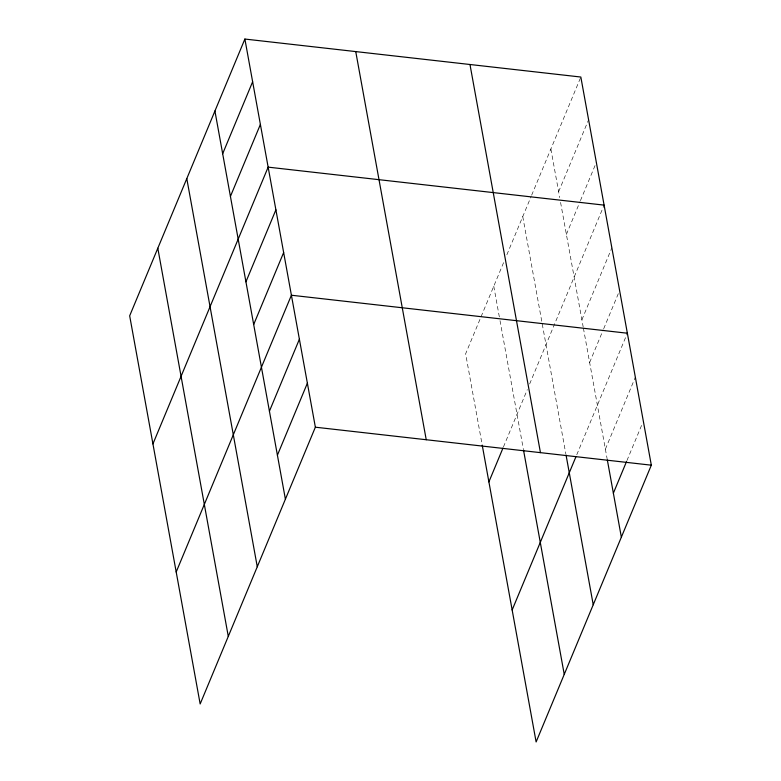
<?xml version="1.0" encoding="UTF-8"?>
<svg xmlns="http://www.w3.org/2000/svg" width="781" height="781" viewBox="0 0 781 781"><rect width="100%" height="100%" fill="white"/><g stroke="black" fill="none" stroke-linecap="round" stroke-linejoin="round"><path stroke-width="0.59" stroke-dasharray="3.9 2.93" d="M503.579 262.641L465.632 353.803L482.004 443.94M506.859 254.782L531.187 196.324M531.656 195.191L580.839 77.036M558.63 191.716L588.591 119.737M566.381 234.407L579.961 201.791M580.429 200.668L596.342 162.428M503.433 446.976L527.312 389.602M529.645 383.988L604.103 205.13M581.894 319.8L611.855 247.821M589.645 362.501L603.215 329.885M603.684 328.762L619.606 290.522M576.768 454.757L626.889 334.346M605.382 449.182L635.343 377.203M626.948 460.565L642.392 423.448M550.878 149.015L559.704 197.642M560.573 202.386L583.182 326.917M583.397 328.108L607.11 458.701M522.753 216.591L565.815 453.8M493.768 286.217L499.791 319.429M500.016 320.62L523.27 448.704"/><path stroke-width="1.17" d="M244.883 39.05L129.675 315.817L200.161 703.964L315.368 427.197L244.883 39.05L580.839 77.036L651.325 465.183L536.117 741.95L482.219 445.121M222.673 153.73L252.634 81.751M230.424 196.421L260.385 124.443M152.939 443.901L268.147 167.144L604.103 205.13M245.937 281.814L275.898 209.835M253.688 324.515L283.649 252.536M176.194 571.995L291.401 295.228L627.358 333.214M269.425 411.196L299.387 339.218M277.411 455.186L307.372 383.207M488.896 481.887L502.964 448.099M512.151 609.981L575.831 457.002M613.368 493.182L626.479 461.688M315.368 427.197L651.325 465.183M607.325 459.892L621.354 537.172M566.04 454.981L593.228 604.748M469.977 64.501L540.452 452.648M523.485 449.895L564.243 674.374M355.745 51.585L426.231 439.732M214.921 111.029L285.397 499.176M186.796 178.605L257.271 566.762M157.811 248.231L228.286 636.388"/></g></svg>
